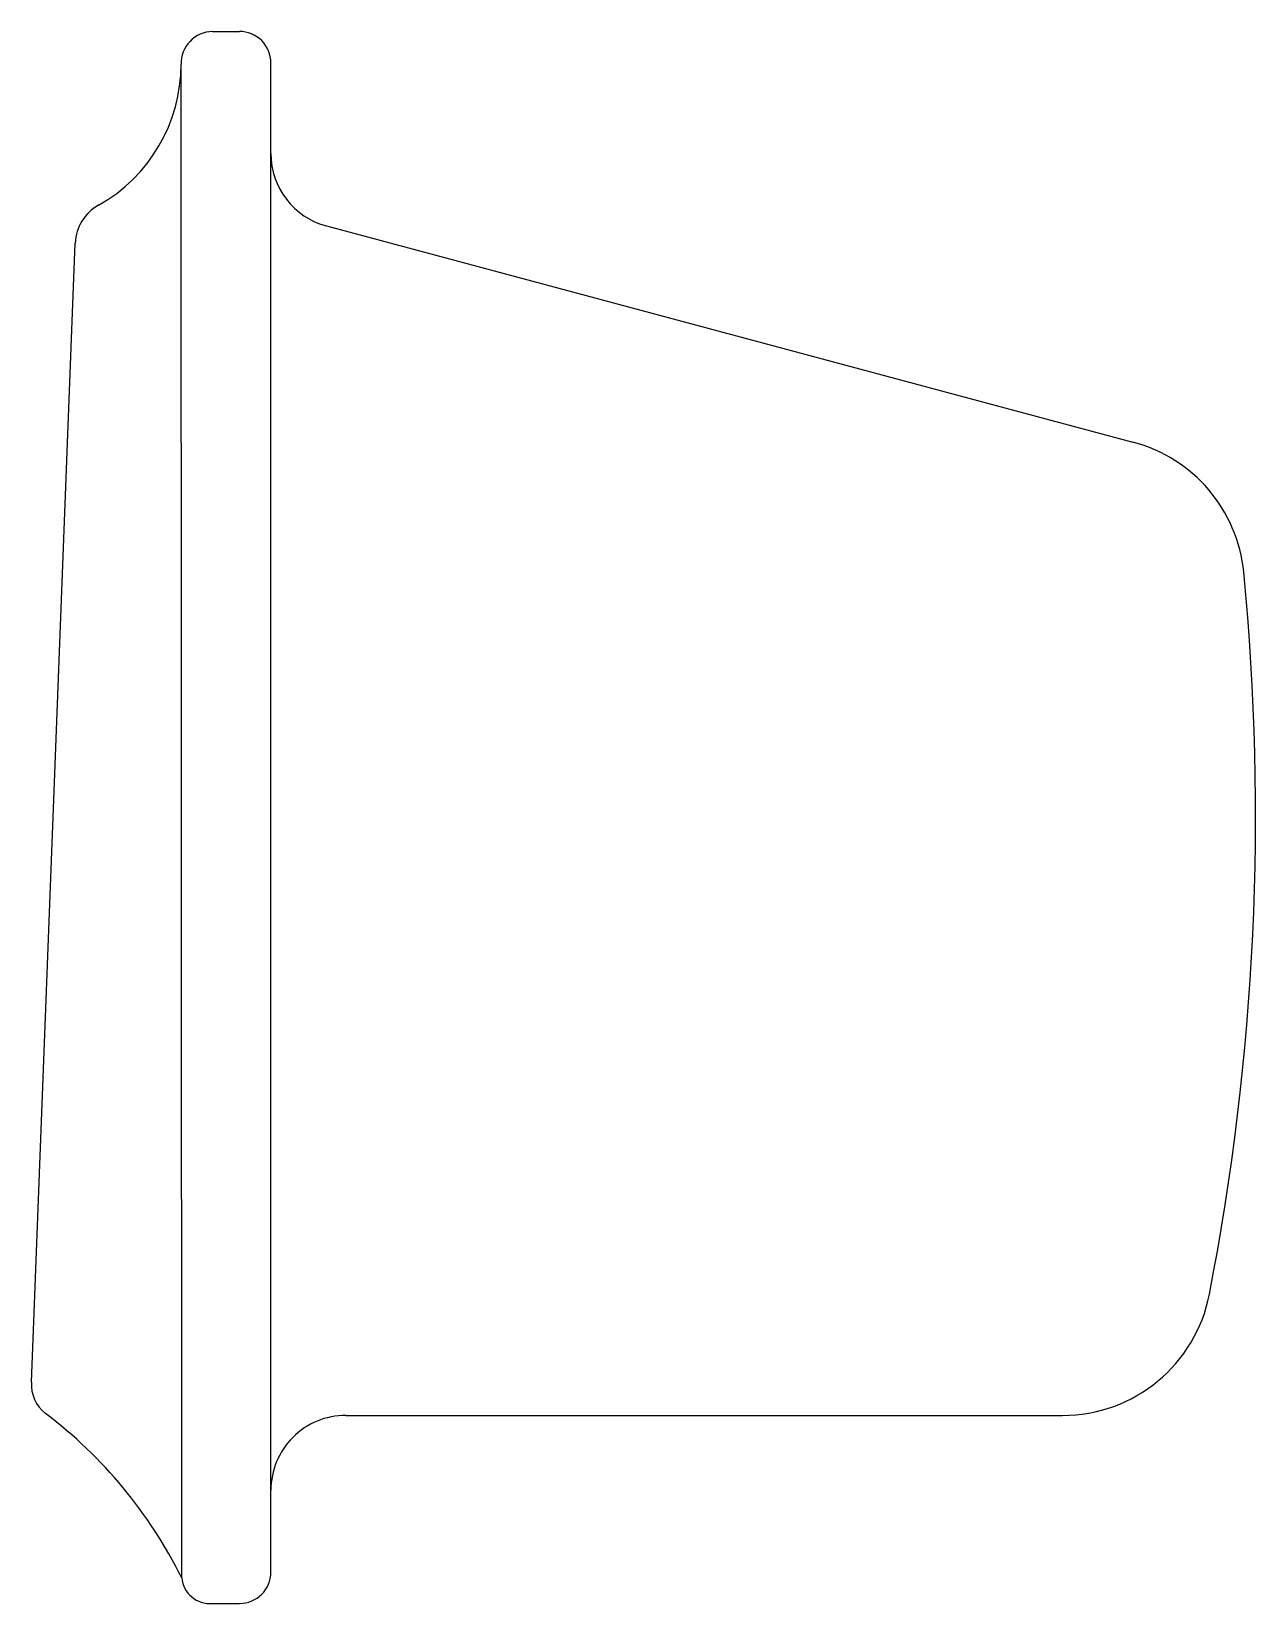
# Model space of a CAD drawing. Extents: x -664.853 to -664.771, y 609.578 to 609.683.
import ezdxf

# ---------------------------------------------------------------- set-up
doc = ezdxf.new("R2010")
doc.units = 0
doc.header["$LTSCALE"] = 0.28
doc.header["$MEASUREMENT"] = 0
doc.linetypes.add('CONTINU', pattern=[0])
doc.layers.get('0').update_dxf_attribs({"linetype": 'CONTINUOUS'})

msp = doc.modelspace()

# ---------------------------------------------------------------- linework, layer by layer
at = {"linetype": 'CONTINU'}
for points in [[(-664.84056, 609.68332, 0.414221), (-664.84266, 609.68113)], [(-664.83666, 609.68122, 0.414221), (-664.83876, 609.68332)], [(-664.84818, 609.67171, 0.271795), (-664.84266, 609.68113)], [(-664.83666, 609.67516, 0.339477), (-664.83295, 609.67033)], [(-664.84818, 609.67171, 0.262785), (-664.84973, 609.66919)], [(-664.77167, 609.6472, 0.313629), (-664.77907, 609.65589)], [(-664.77396, 609.59897, 0.072662), (-664.77167, 609.6472)], [(-664.78378, 609.59088, 0.358865), (-664.77396, 609.59897)], [(-664.85265, 609.5931, 0.256236), (-664.85171, 609.59101)], [(-664.84262, 609.58004, 0.114877), (-664.85171, 609.59101)], [(-664.83166, 609.59088, 0.41422), (-664.83666, 609.58588)], [(-664.84262, 609.58004, 0.414182), (-664.84056, 609.57832)], [(-664.83876, 609.57832, 0.414182), (-664.83666, 609.58042)]]:
    msp.add_lwpolyline(points, format="xyb", dxfattribs=at)
for points in [[(-664.84056, 609.68332), (-664.83876, 609.68332)], [(-664.84262, 609.58004), (-664.84266, 609.68113)], [(-664.83666, 609.58042), (-664.83666, 609.68122)], [(-664.83295, 609.67033), (-664.77907, 609.65589)], [(-664.85265, 609.5931), (-664.84973, 609.66919)], [(-664.83166, 609.59088), (-664.78378, 609.59088)], [(-664.84056, 609.57832), (-664.83876, 609.57832)]]:
    msp.add_lwpolyline(points, dxfattribs=at)

doc.saveas('drawing.dxf')
